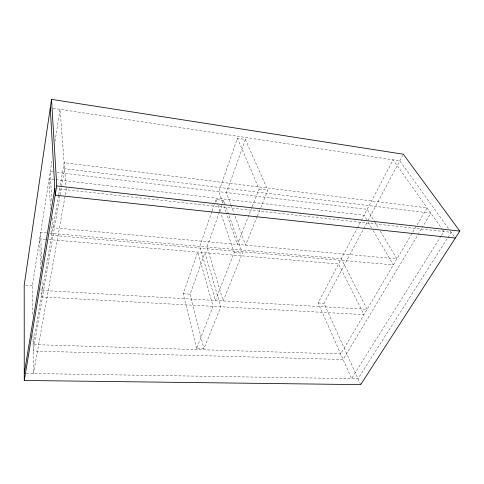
<?xml version="1.0" encoding="UTF-8"?>
<svg xmlns="http://www.w3.org/2000/svg" width="484" height="484" viewBox="0 0 484 484"><rect width="100%" height="100%" fill="white"/><g stroke="black" fill="none" stroke-linecap="round" stroke-linejoin="round"><path stroke-width="0.36" stroke-dasharray="2.42 1.81" d="M32.688 314.231L32.313 285.699L52.084 159.956M55.007 141.352L60.034 109.36L66.048 187.483M58.54 195.488L33.093 344.572L340.682 353.979L427.118 207.848L64.142 162.691L60.325 185.051M58.667 194.743L60.197 185.796M59.986 195.488L33.178 351.057L343.132 359.515L421.933 228.037M60.113 194.743L64.602 168.692L430.863 213.142L422.32 227.389M196.546 348.522L183.23 293.746L197.744 252.116L213.099 306.342L196.546 348.522L203.946 348.752L220.849 306.765L204.926 252.721L190.115 294.163L203.946 348.752M211.889 211.556L199.753 246.362L215.398 300.479L234.238 252.473L221.176 214.315M212.137 210.843L214.86 203.032M215.108 202.318L216.094 199.481L223.65 200.346L225.405 205.276M260.773 207.576L267.779 190.17L245.4 139.501L237.426 138.303L218.822 191.664L222.84 203.068M219.355 212.361L206.977 246.997L223.191 300.933L242.417 253.174L225.653 205.978M219.609 211.653L222.386 203.879M222.64 203.171L223.65 200.346M245.4 139.501L226.427 192.572L230.783 204.49M251.964 207.309L237.396 244.42L226.355 213.051M252.237 206.607L259.109 189.099L237.426 138.303M257.131 216.626L245.642 245.17L234.371 214.309M257.409 215.931L260.495 208.271M441.057 235.998L351.584 378.615L318.097 302.93L357.017 228.696M357.367 228.024L393.135 159.811L442.128 229.071M360.683 384.629L323.99 303.28L363.309 229.386M363.659 228.72L367.556 221.4M367.913 220.734L402.597 155.533M441.456 235.357L443.864 231.521L442.564 229.682M26.384 373.436L358.015 378.718L451.191 232.332L57.669 188.79M25.676 285.294L32.313 285.699M318.097 302.93L323.99 303.28M183.23 293.746L190.115 294.163M45.708 239.302L39.688 238.793L40.529 270.489M48.721 239.556L338.516 263.98L363.962 314.618L41.231 296.91L40.971 287.097M234.238 252.473L242.417 253.174M46.712 232.961L40.686 232.435L41.563 263.302M49.725 233.227L341.256 258.752L367.102 309.312L42.338 290.406L42.035 279.867M53.246 171.965L50.251 171.608L51.734 201.544M56.991 172.407L367.174 209.318L374.132 220.898M259.109 189.099L267.779 190.17M53.065 108.301L399.79 160.821L448.698 228.865M450.314 231.11L454.488 236.912M374.519 221.539L378.772 228.617M380.321 231.195L396.94 258.861L53.034 227.734L52.55 218.006M366.763 219.7L364.101 215.186L49.102 178.892L50.511 208.973M368.282 222.283L371.706 228.091M373.224 230.674L393.383 264.875L51.746 235.291L51.286 225.514M231.043 205.192L234.117 213.607M223.844 205.924L226.101 212.337M216.094 199.481L217.788 204.423M218.03 205.131L220.208 211.49M66.102 188.234L66.217 189.734L33.475 373.545L32.948 333.754"/><path stroke-width="0.73" d="M51.522 99.371L24.2 285.209L24.267 380.46L360.683 384.629L459.8 231.104L403.305 154.214L51.522 99.371L56.731 185.941L24.267 380.46M24.261 373.4L54.819 188.476M455.311 238.061L55.194 195.143L50.269 107.878M56.731 185.941L459.8 231.104"/></g></svg>
